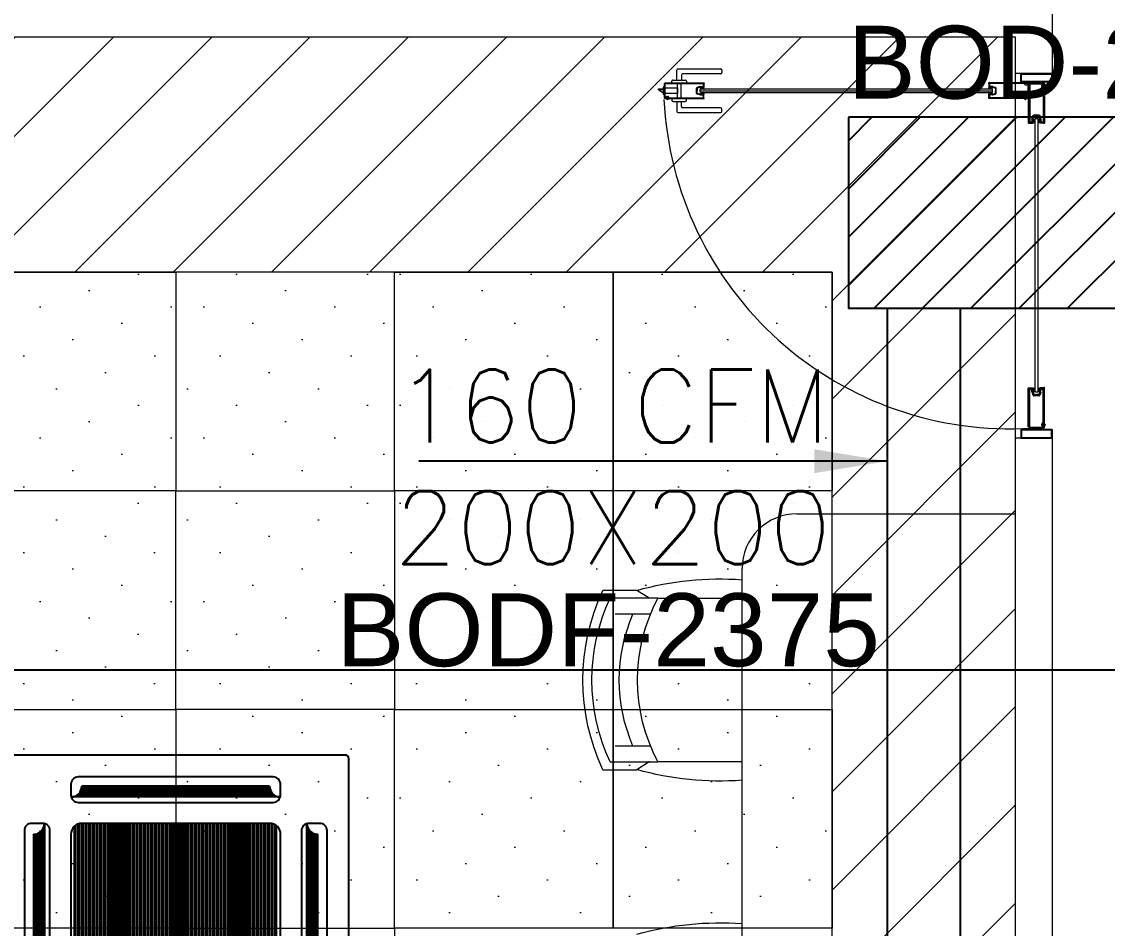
# Model space of a CAD drawing. Header units: millimetres. Extents: x -81374 to 485233, y -39075 to 157313.
# Drawn here: x 28821 to 31798, y 17379 to 19865 of the extents above; entities that cross this region are included whole.
import ezdxf
from ezdxf.enums import TextEntityAlignment as Align

# ---------------------------------------------------------------- set-up
doc = ezdxf.new("R2010")
doc.units = ezdxf.units.MM
for name, color, linetype in [('2', 7, 'Continuous'), ('AC-RA-DIFFUSER', 6, 'Continuous'), ('ceilings', 253, 'Continuous'), ('Hatch 01_UC', 7, 'Continuous'), ('M-HVAC ELLIPTICAL DUCT', 6, 'Continuous'), ('M-HVAC-ELEPTICAL DUCT', 6, 'Continuous'), ('M-HVAC-INSULATION', 8, 'Continuous'), ('M-HVAC-SUPPLY AIR DUCT', 4, 'Continuous'), ('M-HVAC-TEXT', 7, 'Continuous')]:
    doc.layers.add(name, color=color, linetype=linetype)
doc.layers.add('ceiling', color=7, linetype='Continuous', lineweight=5, true_color=0x560d91)
doc.layers.add('G-IMPT', color=8, linetype='Continuous', lineweight=5)
doc.styles.add('HVAC TEXT', font='Romans.shx', dxfattribs={"width": 0.8, "height": 100})
doc.styles.add('R', font='romans.shx')
doc.styles.get("Standard").update_dxf_attribs({"font": 'arial.ttf'})
doc.dimstyles.new('HVAC DIM', dxfattribs={"dimtxt": 100, "dimasz": 200, "dimexe": 50, "dimexo": 50, "dimgap": 50, "dimtad": 1, "dimtoh": 1, "dimdec": 0, "dimzin": 0, "dimdsep": 46, "dimtxsty": 'HVAC TEXT', "dimcen": 50, "dimclrd": 7, "dimclre": 7, "dimclrt": 7, "dimadec": 0, "dimazin": 0, "dimtfac": 1, "dimtdec": 0, "dimtofl": 0, "dimtmove": 0, "dimatfit": 3, "dimfxl": 1, "dimtolj": 1, "dimtzin": 0, "dimarcsym": 0})

# ---------------------------------------------------------------- blocks, each defined once
blk = doc.blocks.new('A$C4A242C7C')
at = {"layer": '2', "color": 6, "linetype": 'Continuous'}
for p, q in [((0, 4), (0, 115.4)), ((0.4, 115.8), (0.6, 115.8)), ((1.4, 115), (13, 115)), ((2, 113), (10.5, 113)), ((2, 4), (2, 113)), ((10.5, 103.9), (10.5, 113)), ((10.6, 103.4), (12.8, 95.2)), ((14, 111.3), (12.5, 111.3)), ((12.5, 104.8), (12.5, 111.3)), ((14, 104.8), (12.5, 104.8)), ((14.8, 103.8), (12.5, 103.8)), ((12.5, 103.8), (14.7, 95.7)), ((13, 115), (13, 112.6)), ((14.7, 112.6), (13, 112.6)), ((14, 110), (14, 111.3)), ((14, 106.1), (14, 104.8)), ((14.3, 109.8), (15, 110)), ((14.3, 106.3), (15, 106.1)), ((14.7, 112.6), (15.2, 110.4)), ((14.7, 95.7), (22.5, 95.7)), ((14.8, 103.8), (15.2, 105.6)), ((30.3, 95.7), (22.5, 95.7)), ((30.3, 112.6), (29.8, 110.4)), ((30.2, 103.8), (29.8, 105.6)), ((30.7, 109.8), (30, 110)), ((30.7, 106.3), (30, 106.1)), ((30.2, 103.8), (32.5, 103.8)), ((32, 112.6), (30.3, 112.6)), ((32.5, 103.8), (30.3, 95.7)), ((31, 111.3), (32.5, 111.3)), ((31, 110), (31, 111.3)), ((31, 106.1), (31, 104.8)), ((31, 104.8), (32.5, 104.8)), ((32, 115), (32, 112.6)), ((43.6, 115), (32, 115)), ((34.4, 103.4), (32.2, 95.2)), ((32.5, 104.8), (32.5, 111.3)), ((34.5, 113), (43, 113)), ((34.5, 103.9), (34.5, 113)), ((43, 14.2), (43, 113)), ((44.6, 115.8), (44.4, 115.8)), ((45, 11.7), (45, 115.4)), ((30.3, 93.7), (14.7, 93.7)), ((4, 2), (41, 2)), ((4, 0), (41, 0)), ((38.5, 8.4), (38.5, 11.7)), ((42.5, 13.7), (40.5, 13.7)), ((40.5, 8.8), (40.5, 11.3)), ((42.5, 6.4), (40.5, 6.4)), ((44, 11.7), (40.9, 11.7)), ((44, 8.4), (40.9, 8.4)), ((43, 4), (43, 5.9)), ((44, 11.6), (44, 11.7)), ((44, 8.4), (44, 8.5)), ((44.4, 11.2), (44.5, 11.2)), ((44.4, 8.9), (44.5, 8.9)), ((45, 4), (45, 8.4))]:
    blk.add_line(p, q, dxfattribs=at)
for centre, radius, start, end in [((0.4, 115.4), 0.4, 90, 180), ((0.6, 115.4), 0.4, 0, 90), ((1.4, 115.4), 0.4, 180, 270), ((12.5, 103.9), 2, 180, 195), ((14.7, 95.7), 2, 195, 270), ((14.2, 110), 0.2, 180, 285), ((14.2, 106.1), 0.2, 75, 180), ((14.8, 110.3), 0.4, 285, 15), ((14.8, 105.7), 0.4, 345, 75), ((30.1, 110.3), 0.4, 165, 255), ((30.1, 105.7), 0.4, 105, 195), ((30.3, 95.7), 2, 270, 345), ((30.8, 110), 0.2, 255, 0), ((30.8, 106.1), 0.2, 0, 105), ((32.5, 103.9), 2, 345, 0), ((43.6, 115.4), 0.4, 270, 0), ((44.4, 115.4), 0.4, 90, 180), ((44.6, 115.4), 0.4, 0, 90), ((4, 4), 4, 180, 270), ((4, 4), 2, 180, 270), ((40.5, 11.7), 2, 90, 180), ((40.5, 8.4), 2, 180, 270), ((40.9, 11.3), 0.4, 90, 180), ((40.9, 8.8), 0.4, 180, 270), ((41, 4), 4, 270, 0), ((41, 4), 2, 270, 0), ((42.5, 14.2), 0.5, 270, 0), ((42.5, 5.9), 0.5, 0, 90), ((44.4, 11.6), 0.4, 180, 270), ((44.4, 8.5), 0.4, 90, 180), ((44.5, 11.7), 0.5, 270, 0), ((44.5, 8.4), 0.5, 0, 90)]:
    blk.add_arc(centre, radius, start, end, dxfattribs=at)
blk = doc.blocks.new('floor plan 1')
at = {"layer": 'G-IMPT', "color": 8, "ltscale": 500}
for p, q in [((26623.8, -52479.4), (26623.8, -57824.1)), ((27373.8, -52629.4), (27373.8, -57440.7)), ((26523.8, -57822.2), (26523.8, -55980.5)), ((27628.6, -56910.2), (27662.8, -56889)), ((27755.9, -56889), (27662.8, -56889)), ((27373.8, -56910.2), (27604.9, -56910.2)), ((27735.7, -56910.2), (27604.9, -56910.2)), ((27626.9, -56910.2), (27628.6, -56910.2)), ((27604.9, -57359.8), (27373.8, -57359.8)), ((27604.9, -57359.8), (27735.7, -57359.8)), ((27626.9, -57359.8), (27628.6, -57359.8)), ((27628.6, -57359.8), (27662.8, -57381)), ((27662.8, -57381), (27755.9, -57381)), ((27223.8, -57590.7), (26623.8, -57590.7)), ((26523.8, -57798.4), (26523.8, -57822.2)), ((26609.5, -57798.4), (26523.8, -57798.4)), ((26523.8, -57798.4), (26623.8, -57798.4)), ((26525.7, -57800.3), (26525.7, -57820.3)), ((26607.6, -57800.3), (26525.7, -57800.3)), ((26607.6, -57820.3), (26607.6, -57800.3)), ((26609.5, -57822.2), (26609.5, -57798.4)), ((26523.8, -57822.2), (26609.5, -57822.2)), ((26525.7, -57820.3), (26607.6, -57820.3)), ((26544, -57834.8), (26541.6, -57834.1)), ((26544, -57835), (26541.6, -57834.6)), ((26544, -57835.2), (26541.6, -57835)), ((26544, -57835.4), (26541.6, -57835.4)), ((26544, -57835.7), (26541.6, -57835.9)), ((26544, -57835.9), (26541.6, -57836.3)), ((26544, -57836.1), (26541.6, -57836.8)), ((26544, -57836.1), (26544, -57834.8)), ((26549.3, -57834.8), (26544, -57834.8)), ((26549.3, -57836.1), (26544, -57836.1)), ((26545.8, -57836.1), (26545.8, -57834.8)), ((26547.6, -57836.1), (26547.6, -57834.8)), ((26549.3, -57836.1), (26549.3, -57834.8)), ((26561.9, -57926.2), (26563.3, -57924.8)), ((26561.9, -57926.2), (26561.9, -58672.6)), ((26563.3, -57924.8), (26570, -57924.8)), ((26570, -57924.8), (26571.4, -57926.2)), ((26571.4, -58672.6), (26571.4, -57926.2)), ((26561.9, -58672.6), (26563.3, -58674)), ((26563.3, -58674), (26570, -58674)), ((26570, -58674), (26571.4, -58672.6)), ((27429.5, -58694.8), (27429.5, -58701.5)), ((27550, -58691.5), (27432.8, -58691.5)), ((27432.8, -58704.8), (27536.6, -58704.8)), ((27540, -58708.1), (27540, -58721.9)), ((27553.3, -58721.9), (27553.3, -58694.8)), ((26588.1, -58769), (26588.1, -58733.7)), ((26590, -58769), (26590, -58733.7)), ((26591.9, -58729.9), (26596, -58729.9)), ((26591.9, -58731.8), (26593.7, -58731.8)), ((26594.1, -58732.3), (26594.1, -58734.2)), ((26596, -58730.9), (26596.1, -58730.9)), ((26596, -58730.9), (26596, -58733.8)), ((26596, -58736.1), (26599.2, -58736.1)), ((26597, -58728.7), (26596.3, -58726.3)), ((26596.4, -58734.2), (26598.8, -58734.2)), ((26596.5, -58730.5), (26596.5, -58730.4)), ((26597.2, -58728.7), (26596.7, -58726.3)), ((26598.2, -58728.7), (26597, -58728.7)), ((26597, -58734), (26597, -58728.7)), ((26598.2, -58730.5), (26597, -58730.5)), ((26598.2, -58732.3), (26597, -58732.3)), ((26598.2, -58734), (26597, -58734)), ((26597.4, -58728.7), (26597.2, -58726.3)), ((26597.6, -58728.7), (26597.6, -58726.3)), ((26597.8, -58728.7), (26598.1, -58726.3)), ((26598, -58728.7), (26598.5, -58726.3)), ((26598.2, -58728.7), (26598.9, -58726.3)), ((26598.2, -58734), (26598.2, -58728.7)), ((26598.7, -58730.5), (26598.7, -58730.4)), ((26599.1, -58730.9), (26599.2, -58730.9)), ((26599.2, -58729.9), (26698, -58729.9)), ((26599.2, -58730.9), (26599.2, -58733.8)), ((26601.1, -58732.3), (26601.1, -58734.2)), ((26601.6, -58731.8), (26695.7, -58731.8)), ((26623.8, -58729.9), (26623.8, -58898.4)), ((26686.5, -58740), (26678.7, -58742.1)), ((26687, -58739.9), (26695.7, -58739.9)), ((26695.7, -58739.9), (26695.7, -58731.8)), ((26697.6, -58731.3), (26697.6, -58742.3)), ((26698.4, -58730.3), (26698.4, -58730.5)), ((27477.8, -58730.3), (27477.8, -58730.5)), ((27577, -58729.9), (27478.2, -58729.9)), ((27478.6, -58731.3), (27478.6, -58742.3)), ((27480.5, -58739.9), (27480.5, -58731.8)), ((27574.6, -58731.8), (27480.5, -58731.8)), ((27489.1, -58739.9), (27480.5, -58739.9)), ((27489.6, -58740), (27497.4, -58742.1)), ((27526.6, -58725.3), (27526.6, -58729.9)), ((27563.3, -58721.9), (27530, -58721.9)), ((27541.9, -58772.8), (27541.9, -58729.9)), ((27541.9, -58729.9), (27551.4, -58729.9)), ((27551.4, -58729.9), (27551.4, -58772.8)), ((27566.6, -58729.9), (27566.6, -58725.3)), ((27575.1, -58732.3), (27575.1, -58734.2)), ((27577.1, -58730.9), (27577, -58730.9)), ((27577, -58730.9), (27577, -58733.8)), ((27580.1, -58736.1), (27577, -58736.1)), ((27578, -58728.7), (27577.3, -58726.3)), ((27579.8, -58734.2), (27577.4, -58734.2)), ((27577.5, -58730.5), (27577.5, -58730.4)), ((27578.2, -58728.7), (27577.8, -58726.3)), ((27578, -58728.7), (27579.3, -58728.7)), ((27578, -58734), (27578, -58728.7)), ((27578, -58730.5), (27579.3, -58730.5)), ((27578, -58732.3), (27579.3, -58732.3)), ((27578, -58734), (27579.3, -58734)), ((27578.4, -58728.7), (27578.2, -58726.3)), ((27578.6, -58728.7), (27578.6, -58726.3)), ((27578.9, -58728.7), (27579.1, -58726.3)), ((27579.1, -58728.7), (27579.5, -58726.3)), ((27579.3, -58728.7), (27580, -58726.3)), ((27579.3, -58734), (27579.3, -58728.7)), ((27579.7, -58730.5), (27579.7, -58730.4)), ((27580.1, -58730.9), (27580, -58730.9)), ((27584.3, -58729.9), (27580.1, -58729.9)), ((27580.1, -58730.9), (27580.1, -58733.8)), ((27582, -58732.3), (27582, -58734.2)), ((27584.3, -58731.8), (27582.5, -58731.8)), ((27586.2, -58769), (27586.2, -58733.7)), ((27588.1, -58769), (27588.1, -58733.7)), ((26544, -58762.7), (26541.6, -58761.9)), ((26544, -58762.8), (26541.6, -58762.4)), ((26544, -58763.1), (26541.6, -58762.8)), ((26544, -58763.3), (26541.6, -58763.3)), ((26544, -58763.5), (26541.6, -58763.7)), ((26544, -58763.7), (26541.6, -58764.2)), ((26544, -58763.9), (26541.6, -58764.6)), ((26544, -58762.7), (26544, -58763.9)), ((26549.3, -58762.7), (26544, -58762.7)), ((26549.3, -58763.9), (26544, -58763.9)), ((26545.8, -58762.7), (26545.8, -58763.9)), ((26547.6, -58762.7), (26547.6, -58763.9)), ((26549.3, -58762.7), (26549.3, -58763.9)), ((26677.3, -58743.9), (26677.3, -58758.8)), ((26686.5, -58762.7), (26678.7, -58760.6)), ((26686.9, -58741.9), (26679.2, -58743.9)), ((26679.2, -58743.9), (26679.2, -58751.4)), ((26679.2, -58758.8), (26679.2, -58751.4)), ((26686.9, -58760.9), (26679.2, -58758.8)), ((26686.9, -58744), (26686.9, -58741.9)), ((26686.9, -58744), (26688.6, -58744.5)), ((26688.3, -58746.6), (26686.9, -58748)), ((26686.9, -58748), (26686.9, -58754.7)), ((27489.3, -58751.4), (26686.9, -58751.4)), ((26686.9, -58754.7), (26688.3, -58756.1)), ((26686.9, -58758.7), (26688.6, -58758.3)), ((26686.9, -58758.7), (26686.9, -58760.9)), ((26687, -58762.8), (26695.7, -58762.8)), ((26687.9, -58743.3), (26687.9, -58741.8)), ((26687.9, -58741.8), (26694, -58741.8)), ((26689.1, -58743.3), (26687.9, -58743.3)), ((26687.9, -58759.5), (26687.9, -58760.9)), ((26689.1, -58759.5), (26687.9, -58759.5)), ((26687.9, -58760.9), (26694, -58760.9)), ((27487.9, -58746.6), (26688.3, -58746.6)), ((26688.3, -58756.1), (27487.9, -58756.1)), ((26689.3, -58743.5), (26689.1, -58744.2)), ((26689.3, -58759.2), (26689.1, -58758.6)), ((26692.6, -58743.5), (26692.8, -58744.2)), ((26692.6, -58759.2), (26692.8, -58758.6)), ((26692.8, -58743.3), (26694, -58743.3)), ((26692.8, -58759.5), (26694, -58759.5)), ((26695.3, -58743.9), (26693.3, -58744.5)), ((26695.3, -58758.8), (26693.3, -58758.3)), ((26694, -58743.3), (26694, -58741.8)), ((26694, -58759.5), (26694, -58760.9)), ((26695.3, -58742.3), (26695.3, -58743.9)), ((26697.6, -58742.3), (26695.3, -58742.3)), ((26695.3, -58758.8), (26695.3, -58760.4)), ((26697.6, -58760.4), (26695.3, -58760.4)), ((26695.7, -58770.9), (26695.7, -58762.8)), ((26697.6, -58771.5), (26697.6, -58760.4)), ((27478.6, -58742.3), (27480.8, -58742.3)), ((27478.6, -58760.4), (27480.8, -58760.4)), ((27478.6, -58771.5), (27478.6, -58760.4)), ((27480.5, -58770.9), (27480.5, -58762.8)), ((27489.1, -58762.8), (27480.5, -58762.8)), ((27480.8, -58742.3), (27480.8, -58743.9)), ((27480.8, -58743.9), (27482.9, -58744.5)), ((27480.8, -58758.8), (27482.9, -58758.3)), ((27480.8, -58758.8), (27480.8, -58760.4)), ((27482.1, -58743.3), (27482.1, -58741.8)), ((27488.3, -58741.8), (27482.1, -58741.8)), ((27483.4, -58743.3), (27482.1, -58743.3)), ((27483.4, -58759.5), (27482.1, -58759.5)), ((27482.1, -58759.5), (27482.1, -58760.9)), ((27488.3, -58760.9), (27482.1, -58760.9)), ((27483.5, -58743.5), (27483.4, -58744.2)), ((27483.5, -58759.2), (27483.4, -58758.6)), ((27486.9, -58743.5), (27487.1, -58744.2)), ((27486.9, -58759.2), (27487.1, -58758.6)), ((27487.1, -58743.3), (27488.3, -58743.3)), ((27487.1, -58759.5), (27488.3, -58759.5)), ((27489.3, -58744), (27487.5, -58744.5)), ((27489.3, -58758.7), (27487.5, -58758.3)), ((27487.9, -58746.6), (27489.3, -58748)), ((27489.3, -58754.7), (27487.9, -58756.1)), ((27488.3, -58743.3), (27488.3, -58741.8)), ((27488.3, -58759.5), (27488.3, -58760.9)), ((27489.3, -58744), (27489.3, -58741.9)), ((27489.3, -58741.9), (27496.9, -58743.9)), ((27489.3, -58748), (27489.3, -58754.7)), ((27489.3, -58758.7), (27489.3, -58760.9)), ((27489.3, -58760.9), (27496.9, -58758.8)), ((27489.6, -58762.7), (27497.4, -58760.6)), ((27496.9, -58743.9), (27496.9, -58751.4)), ((27496.9, -58758.8), (27496.9, -58751.4)), ((27498.8, -58743.9), (27498.8, -58758.8)), ((27551.4, -58759), (27551.4, -58743.8)), ((27551.4, -58743.8), (27586.6, -58743.8)), ((27586.6, -58759), (27551.4, -58759)), ((27588.1, -58742.8), (27586.6, -58742.8)), ((27586.6, -58742.8), (27586.6, -58759.9)), ((27586.6, -58743.8), (27586.6, -58759)), ((27586.6, -58759.9), (27588.1, -58759.9)), ((27590.3, -58741.8), (27588.1, -58741.8)), ((27588.1, -58741.8), (27588.1, -58760.9)), ((27588.1, -58759.9), (27588.1, -58742.8)), ((27588.1, -58760.9), (27590.3, -58760.9)), ((27590.3, -58760.9), (27590.3, -58741.8)), ((27590.3, -58745.7), (27591.7, -58745.7)), ((27590.3, -58754.2), (27603, -58754.2)), ((27603, -58757.1), (27590.3, -58757.1)), ((27591.7, -58745.7), (27603, -58754.2)), ((27603, -58754.2), (27603, -58757.1)), ((26523.8, -58998.4), (26523.8, -58774.6)), ((26523.8, -58798.4), (26523.8, -58774.6)), ((26523.8, -58774.6), (26609.5, -58774.6)), ((26609.5, -58798.4), (26523.8, -58798.4)), ((26523.8, -58798.4), (26623.8, -58798.4)), ((26525.7, -58796.5), (26525.7, -58776.5)), ((26525.7, -58776.5), (26607.6, -58776.5)), ((26607.6, -58796.5), (26525.7, -58796.5)), ((26591.6, -58772.8), (26546.1, -58772.8)), ((26546.1, -58772.8), (26546.1, -58774.6)), ((26546.1, -58774.6), (26592.9, -58774.6)), ((26591.9, -58770.9), (26695.7, -58770.9)), ((26591.9, -58772.8), (26698, -58772.8)), ((26607.6, -58776.5), (26607.6, -58796.5)), ((26609.5, -58774.6), (26609.5, -58798.4)), ((26698.4, -58772.4), (26698.4, -58772.2)), ((27432.8, -58797.9), (27536.6, -58797.9)), ((27477.8, -58772.4), (27477.8, -58772.2)), ((27584.3, -58772.8), (27478.2, -58772.8)), ((27584.3, -58770.9), (27480.5, -58770.9)), ((27526.6, -58777.5), (27526.6, -58772.8)), ((27563.3, -58780.8), (27530, -58780.8)), ((27540, -58794.6), (27540, -58780.8)), ((27551.4, -58772.8), (27541.9, -58772.8)), ((27553.3, -58780.8), (27553.3, -58807.9)), ((27566.6, -58772.8), (27566.6, -58777.5)), ((27429.5, -58807.9), (27429.5, -58801.3)), ((27550, -58811.3), (27432.8, -58811.3)), ((26623.8, -58898.4), (31429.2, -58898.4))]:
    blk.add_line(p, q, dxfattribs=at)
at = {"layer": 'G-IMPT', "color": 8, "ltscale": 500, "extrusion": (0, 0, -1)}
for p, q in [((27721.8, -56954), (27625.3, -56954)), ((27721.8, -57316.1), (27625.3, -57316.1))]:
    blk.add_line(p, q, dxfattribs=at)
at = {"layer": 'G-IMPT', "color": 8, "ltscale": 500}
for centre, radius, start, end in [((27223.8, -57440.7), 150, 270, 0), ((26638.9, -58774.6), 950.6, 2.8185, 93.4941), ((27432.8, -58694.8), 3.33, 90, 180), ((27432.8, -58701.5), 3.33, 180, 270), ((27536.6, -58708.1), 3.33, 0, 90), ((27550, -58694.8), 3.33, 0, 90), ((26591.9, -58733.7), 3.81, 90, 180), ((26591.9, -58733.7), 1.9, 90, 180), ((26593.7, -58732.3), 0.476, 0, 90), ((26596, -58734.2), 1.9, 180, 270), ((26596, -58730.4), 0.476, 0, 90), ((26596.4, -58733.8), 0.381, 180, 270), ((26596.1, -58730.5), 0.381, 270, 0), ((26599.2, -58730.4), 0.476, 90, 180), ((26599.1, -58730.5), 0.381, 180, 270), ((26598.8, -58733.8), 0.381, 270, 0), ((26599.2, -58734.2), 1.9, 270, 0), ((26601.6, -58732.3), 0.476, 90, 180), ((26687, -58741.8), 1.9, 90, 105), ((26698, -58731.3), 0.381, 90, 180), ((26698, -58730.3), 0.381, 0, 90), ((26698, -58730.5), 0.381, 270, 0), ((27478.2, -58730.3), 0.381, 90, 180), ((27478.2, -58730.5), 0.381, 180, 270), ((27478.2, -58731.3), 0.381, 0, 90), ((27489.1, -58741.8), 1.9, 75, 90), ((27530, -58725.3), 3.33, 90, 180), ((27563.3, -58725.3), 3.33, 0, 90), ((27574.6, -58732.3), 0.476, 0, 90), ((27577, -58734.2), 1.9, 180, 270), ((27577, -58730.4), 0.476, 0, 90), ((27577.4, -58733.8), 0.381, 180, 270), ((27577.1, -58730.5), 0.381, 270, 0), ((27580.1, -58730.4), 0.476, 90, 180), ((27580, -58730.5), 0.381, 180, 270), ((27579.8, -58733.8), 0.381, 270, 0), ((27580.1, -58734.2), 1.9, 270, 0), ((27582.5, -58732.3), 0.476, 90, 180), ((27584.3, -58733.7), 3.81, 0, 90), ((27584.3, -58733.7), 1.9, 0, 90), ((26591.9, -58769), 3.81, 180, 270), ((26591.9, -58769), 1.9, 180, 270), ((26679.2, -58743.9), 1.9, 105, 180), ((26679.2, -58758.8), 1.9, 180, 255), ((26687, -58760.9), 1.9, 255, 270), ((26688.7, -58744.1), 0.381, 255, 345), ((26688.7, -58758.7), 0.381, 15, 105), ((26689.1, -58743.5), 0.19, 345, 90), ((26689.1, -58759.3), 0.19, 270, 15), ((26692.8, -58743.5), 0.19, 90, 195), ((26692.8, -58759.3), 0.19, 165, 270), ((26693.2, -58744.1), 0.381, 195, 285), ((26693.2, -58758.7), 0.381, 75, 165), ((27483, -58744.1), 0.381, 255, 345), ((27483, -58758.7), 0.381, 15, 105), ((27483.4, -58743.5), 0.19, 345, 90), ((27483.4, -58759.3), 0.19, 270, 15), ((27487.1, -58743.5), 0.19, 90, 195), ((27487.1, -58759.3), 0.19, 165, 270), ((27487.4, -58744.1), 0.381, 195, 285), ((27487.4, -58758.7), 0.381, 75, 165), ((27489.1, -58760.9), 1.9, 270, 285), ((27496.9, -58743.9), 1.9, 0, 75), ((27496.9, -58758.8), 1.9, 285, 0), ((27584.3, -58769), 3.81, 270, 0), ((27584.3, -58769), 1.9, 270, 0), ((26698, -58771.5), 0.381, 180, 270), ((26698, -58772.2), 0.381, 0, 90), ((26698, -58772.4), 0.381, 270, 0), ((27432.8, -58801.3), 3.33, 90, 180), ((27478.2, -58772.2), 0.381, 90, 180), ((27478.2, -58772.4), 0.381, 180, 270), ((27478.2, -58771.5), 0.381, 270, 0), ((27530, -58777.5), 3.33, 180, 270), ((27536.6, -58794.6), 3.33, 270, 0), ((27563.3, -58777.5), 3.33, 270, 0), ((27432.8, -58807.9), 3.33, 180, 270), ((27550, -58807.9), 3.33, 270, 0)]:
    blk.add_arc(centre, radius, start, end, dxfattribs=at)
at = {"layer": 'G-IMPT', "color": 8, "ltscale": 500, "extrusion": (0, 0, -1)}
blk.add_arc((-26595.8, -58771), 4.58, 336.5437, 308.2063, dxfattribs=at)
for centre, major_axis, start_param, end_param in [((27435.4, -55630.4), (-838.5, 0), 4.437818, 4.785935), ((27435.4, -57696.2), (-838.5, 0), 1.49727, 1.845387), ((27229.8, -57135), (-580.8, 0), 2.704257, 3.578932), ((27179.8, -57135), (-480.9, 0), 2.65511, 3.628104), ((27254.8, -57135), (530.9, 0), -0.437348, 0.437328), ((27254.8, -57135), (455.9, 0), -0.408385, 0.408365), ((27435.4, -56573.9), (-838.5, 0), 4.437818, 4.785935)]:
    blk.add_ellipse(centre, major_axis=major_axis, ratio=1, start_param=start_param, end_param=end_param, dxfattribs=at)
at = {"layer": 'G-IMPT', "color": 8, "ltscale": 500}
for points in [[(26691.4, -58745.5), (26691.2, -58744.8), (26690.5, -58744.9), (26691.2, -58746.2)], [(26691.4, -58757.2), (26691.2, -58757.9), (26690.5, -58757.8), (26691.2, -58756.5)], [(26692.3, -58745.6), (26692.3, -58744.8), (26691.2, -58744.8), (26691.4, -58745.5)], [(26692.3, -58757.2), (26692.3, -58758), (26691.2, -58757.9), (26691.4, -58757.2)], [(26692.6, -58746.2), (26692.6, -58744), (26692.3, -58744.8), (26692.3, -58745.6)], [(26692.6, -58756.5), (26692.6, -58758.8), (26692.3, -58758), (26692.3, -58757.2)], [(26693, -58745.6), (26692.9, -58744.7), (26692.6, -58744), (26692.6, -58746.2)], [(26693, -58757.2), (26692.9, -58758), (26692.6, -58758.8), (26692.6, -58756.5)], [(26693.7, -58745.6), (26693.6, -58744.7), (26692.9, -58744.7), (26693, -58745.6)], [(26693.7, -58757.1), (26693.6, -58758.1), (26692.9, -58758), (26693, -58757.2)], [(26693.9, -58746.3), (26693.8, -58744.7), (26693.6, -58744.7), (26693.7, -58745.6)], [(26693.9, -58756.4), (26693.8, -58758.1), (26693.6, -58758.1), (26693.7, -58757.1)], [(26694.4, -58745.6), (26694.1, -58744.6), (26693.8, -58744.7), (26693.9, -58746.3)], [(26694.4, -58757.1), (26694.1, -58758.1), (26693.8, -58758.1), (26693.9, -58756.4)], [(26696.7, -58745.7), (26696, -58744.5), (26694.1, -58744.6), (26694.4, -58745.6)], [(26696.7, -58757), (26696, -58758.2), (26694.1, -58758.1), (26694.4, -58757.1)], [(26697, -58746.7), (26696.4, -58742.3), (26696, -58744.5), (26696.7, -58745.7)], [(26697, -58756), (26696.4, -58760.4), (26696, -58758.2), (26696.7, -58757)], [(26698, -58746.7), (26697.6, -58742.3), (26696.4, -58742.3), (26697, -58746.7)], [(26698, -58756), (26697.6, -58760.4), (26696.4, -58760.4), (26697, -58756)], [(27478.2, -58746.7), (27478.6, -58742.3), (27479.8, -58742.3), (27479.2, -58746.7)], [(27478.2, -58756), (27478.6, -58760.4), (27479.8, -58760.4), (27479.2, -58756)], [(27479.2, -58746.7), (27479.8, -58742.3), (27480.2, -58744.5), (27479.5, -58745.7)], [(27479.2, -58756), (27479.8, -58760.4), (27480.2, -58758.2), (27479.5, -58757)], [(27479.5, -58745.7), (27480.2, -58744.5), (27482, -58744.6), (27481.8, -58745.6)], [(27479.5, -58757), (27480.2, -58758.2), (27482, -58758.1), (27481.8, -58757.1)], [(27481.8, -58745.6), (27482, -58744.6), (27482.4, -58744.7), (27482.2, -58746.3)], [(27481.8, -58757.1), (27482, -58758.1), (27482.4, -58758.1), (27482.2, -58756.4)], [(27482.2, -58746.3), (27482.4, -58744.7), (27482.6, -58744.7), (27482.5, -58745.6)], [(27482.2, -58756.4), (27482.4, -58758.1), (27482.6, -58758.1), (27482.5, -58757.1)], [(27482.5, -58745.6), (27482.6, -58744.7), (27483.3, -58744.7), (27483.2, -58745.6)], [(27482.5, -58757.1), (27482.6, -58758.1), (27483.3, -58758), (27483.2, -58757.2)], [(27483.2, -58745.6), (27483.3, -58744.7), (27483.6, -58744), (27483.6, -58746.2)], [(27483.2, -58757.2), (27483.3, -58758), (27483.6, -58758.8), (27483.6, -58756.5)], [(27483.6, -58746.2), (27483.6, -58744), (27483.8, -58744.8), (27483.8, -58745.6)], [(27483.6, -58756.5), (27483.6, -58758.8), (27483.8, -58758), (27483.8, -58757.2)], [(27483.8, -58745.6), (27483.8, -58744.8), (27485, -58744.8), (27484.8, -58745.5)], [(27483.8, -58757.2), (27483.8, -58758), (27485, -58757.9), (27484.8, -58757.2)], [(27484.8, -58745.5), (27485, -58744.8), (27485.7, -58744.9), (27485, -58746.2)], [(27484.8, -58757.2), (27485, -58757.9), (27485.7, -58757.8), (27485, -58756.5)]]:
    blk.add_3dface(points, dxfattribs=at)
at = {"layer": 'G-IMPT', "color": 8, "ltscale": 500, "xscale": 0.9523809523809528, "yscale": 0.9523809523809528, "zscale": 0.9523809523809528, "rotation": 180}
blk.add_blockref('A$C4A242C7C', (26588.1, -57826), dxfattribs=at)
at = {"layer": 'G-IMPT', "color": 8, "ltscale": 500, "xscale": -0.9523809523809528, "yscale": 0.9523809523809528, "zscale": 0.9523809523809526}
blk.add_blockref('A$C4A242C7C', (26588.1, -58772.8), dxfattribs=at)
at = {"layer": 'G-IMPT', "color": 8, "ltscale": 500}
for rotation, p in [(359.9992, (39680.6, -4989.6, 0)), (359.9992, (35886.7, -10139.3, 0)), (270.0008, (28873.3, -20643.5, 0)), (359.9992, (11975.3, -26935.4, 0)), (359.9992, (15267.6, -26935.4, 0)), (359.9992, (26686.3, -26987.7, 0)), (270.0008, (15861.1, -28615, 0)), (89.9992, (23697.8, -33300.6, 0)), (89.9992, (23597.9, -35337.7, 0)), (89.9992, (23597.9, -37388.3, 0)), (359.9992, (13750.4, -37781.5, 0)), (89.9992, (23697.8, -40746.8, 0)), (89.9992, (23597.8, -44302.5, 0)), (89.9992, (23597.8, -46399.1, 0)), (89.9992, (23697.8, -48339.8, 0)), (89.9992, (23697.8, -54280, 0)), (359.9992, (27418.1, -55702.4, 0)), (89.9992, (9671.9, -65856.5, 0)), (359.9992, (4684.1, -67403.4, 0)), (359.9992, (8737.2, -67403.4, 0))]:
    blk.add_attdef('PARTITIONTYPE', text='', height=200, rotation=rotation, dxfattribs=at).set_placement(p, align=Align.MIDDLE_CENTER)
mesh = blk.add_polyface(dxfattribs=at)
corners = [(26562, -57934.9), (26557.6, -57934.3), (26559.8, -57933.9), (26561, -57934.6)]
mesh.append_faces([[corners[k] for k in face] for face in [(0, 1, 2, 3)]], dxfattribs={"color": 8})
mesh = blk.add_polyface(dxfattribs=at)
corners = [(26562, -57935.9), (26557.6, -57935.5), (26557.6, -57934.3), (26562, -57934.9)]
mesh.append_faces([[corners[k] for k in face] for face in [(0, 1, 2, 3)]], dxfattribs={"color": 8})
mesh = blk.add_polyface(dxfattribs=at)
corners = [(26561.5, -57930.5), (26559.3, -57930.5), (26560.1, -57930.2), (26560.8, -57930.3)]
mesh.append_faces([[corners[k] for k in face] for face in [(0, 1, 2, 3)]], dxfattribs={"color": 8})
mesh = blk.add_polyface(dxfattribs=at)
corners = [(26560.9, -57930.9), (26560, -57930.8), (26559.3, -57930.5), (26561.5, -57930.5)]
mesh.append_faces([[corners[k] for k in face] for face in [(0, 1, 2, 3)]], dxfattribs={"color": 8})
mesh = blk.add_polyface(dxfattribs=at)
corners = [(26561, -57934.6), (26559.8, -57933.9), (26559.9, -57932.1), (26560.9, -57932.3)]
mesh.append_faces([[corners[k] for k in face] for face in [(0, 1, 2, 3)]], dxfattribs={"color": 8})
mesh = blk.add_polyface(dxfattribs=at)
corners = [(26561.6, -57931.9), (26559.9, -57931.7), (26560, -57931.5), (26560.9, -57931.6)]
mesh.append_faces([[corners[k] for k in face] for face in [(0, 1, 2, 3)]], dxfattribs={"color": 8})
mesh = blk.add_polyface(dxfattribs=at)
corners = [(26560.9, -57932.3), (26559.9, -57932.1), (26559.9, -57931.7), (26561.6, -57931.9)]
mesh.append_faces([[corners[k] for k in face] for face in [(0, 1, 2, 3)]], dxfattribs={"color": 8})
mesh = blk.add_polyface(dxfattribs=at)
corners = [(26560.9, -57931.6), (26560, -57931.5), (26560, -57930.8), (26560.9, -57930.9)]
mesh.append_faces([[corners[k] for k in face] for face in [(0, 1, 2, 3)]], dxfattribs={"color": 8})
mesh = blk.add_polyface(dxfattribs=at)
corners = [(26560.8, -57929.3), (26560.1, -57929.1), (26560.2, -57928.4), (26561.5, -57929.1)]
mesh.append_faces([[corners[k] for k in face] for face in [(0, 1, 2, 3)]], dxfattribs={"color": 8})
mesh = blk.add_polyface(dxfattribs=at)
corners = [(26560.8, -57930.3), (26560.1, -57930.2), (26560.1, -57929.1), (26560.8, -57929.3)]
mesh.append_faces([[corners[k] for k in face] for face in [(0, 1, 2, 3)]], dxfattribs={"color": 8})
mesh = blk.add_polyface(dxfattribs=at)
corners = [(26571.3, -57934.9), (26575.7, -57934.3), (26573.5, -57933.9), (26572.3, -57934.6)]
mesh.append_faces([[corners[k] for k in face] for face in [(3, 2, 1, 0)]], dxfattribs={"color": 8})
mesh = blk.add_polyface(dxfattribs=at)
corners = [(26571.3, -57935.9), (26575.7, -57935.5), (26575.7, -57934.3), (26571.3, -57934.9)]
mesh.append_faces([[corners[k] for k in face] for face in [(3, 2, 1, 0)]], dxfattribs={"color": 8})
mesh = blk.add_polyface(dxfattribs=at)
corners = [(26571.7, -57931.9), (26573.4, -57931.7), (26573.4, -57931.5), (26572.4, -57931.6)]
mesh.append_faces([[corners[k] for k in face] for face in [(3, 2, 1, 0)]], dxfattribs={"color": 8})
mesh = blk.add_polyface(dxfattribs=at)
corners = [(26572.4, -57932.3), (26573.4, -57932.1), (26573.4, -57931.7), (26571.7, -57931.9)]
mesh.append_faces([[corners[k] for k in face] for face in [(3, 2, 1, 0)]], dxfattribs={"color": 8})
mesh = blk.add_polyface(dxfattribs=at)
corners = [(26572.5, -57929.3), (26573.2, -57929.1), (26573.1, -57928.4), (26571.8, -57929.1)]
mesh.append_faces([[corners[k] for k in face] for face in [(3, 2, 1, 0)]], dxfattribs={"color": 8})
mesh = blk.add_polyface(dxfattribs=at)
corners = [(26571.8, -57930.5), (26574.1, -57930.5), (26573.3, -57930.2), (26572.5, -57930.3)]
mesh.append_faces([[corners[k] for k in face] for face in [(3, 2, 1, 0)]], dxfattribs={"color": 8})
mesh = blk.add_polyface(dxfattribs=at)
corners = [(26572.5, -57930.9), (26573.3, -57930.8), (26574.1, -57930.5), (26571.8, -57930.5)]
mesh.append_faces([[corners[k] for k in face] for face in [(3, 2, 1, 0)]], dxfattribs={"color": 8})
mesh = blk.add_polyface(dxfattribs=at)
corners = [(26572.3, -57934.6), (26573.5, -57933.9), (26573.4, -57932.1), (26572.4, -57932.3)]
mesh.append_faces([[corners[k] for k in face] for face in [(3, 2, 1, 0)]], dxfattribs={"color": 8})
mesh = blk.add_polyface(dxfattribs=at)
corners = [(26572.4, -57931.6), (26573.4, -57931.5), (26573.3, -57930.8), (26572.5, -57930.9)]
mesh.append_faces([[corners[k] for k in face] for face in [(3, 2, 1, 0)]], dxfattribs={"color": 8})
mesh = blk.add_polyface(dxfattribs=at)
corners = [(26572.5, -57930.3), (26573.3, -57930.2), (26573.2, -57929.1), (26572.5, -57929.3)]
mesh.append_faces([[corners[k] for k in face] for face in [(3, 2, 1, 0)]], dxfattribs={"color": 8})
mesh = blk.add_polyface(dxfattribs=at)
corners = [(26562, -58662.9), (26557.6, -58663.3), (26557.6, -58664.5), (26562, -58663.9)]
mesh.append_faces([[corners[k] for k in face] for face in [(3, 2, 1, 0)]], dxfattribs={"color": 8})
mesh = blk.add_polyface(dxfattribs=at)
corners = [(26562, -58663.9), (26557.6, -58664.5), (26559.8, -58664.9), (26561, -58664.2)]
mesh.append_faces([[corners[k] for k in face] for face in [(3, 2, 1, 0)]], dxfattribs={"color": 8})
mesh = blk.add_polyface(dxfattribs=at)
corners = [(26560.9, -58667.9), (26560, -58668), (26559.3, -58668.3), (26561.5, -58668.3)]
mesh.append_faces([[corners[k] for k in face] for face in [(3, 2, 1, 0)]], dxfattribs={"color": 8})
mesh = blk.add_polyface(dxfattribs=at)
corners = [(26561.5, -58668.3), (26559.3, -58668.3), (26560, -58668.6), (26560.8, -58668.5)]
mesh.append_faces([[corners[k] for k in face] for face in [(3, 2, 1, 0)]], dxfattribs={"color": 8})
mesh = blk.add_polyface(dxfattribs=at)
corners = [(26561, -58664.2), (26559.8, -58664.9), (26559.9, -58666.7), (26560.9, -58666.5)]
mesh.append_faces([[corners[k] for k in face] for face in [(3, 2, 1, 0)]], dxfattribs={"color": 8})
mesh = blk.add_polyface(dxfattribs=at)
corners = [(26560.9, -58666.5), (26559.9, -58666.7), (26559.9, -58667.1), (26561.6, -58666.9)]
mesh.append_faces([[corners[k] for k in face] for face in [(3, 2, 1, 0)]], dxfattribs={"color": 8})
mesh = blk.add_polyface(dxfattribs=at)
corners = [(26561.6, -58666.9), (26559.9, -58667.1), (26560, -58667.3), (26560.9, -58667.2)]
mesh.append_faces([[corners[k] for k in face] for face in [(3, 2, 1, 0)]], dxfattribs={"color": 8})
mesh = blk.add_polyface(dxfattribs=at)
corners = [(26560.9, -58667.2), (26560, -58667.3), (26560, -58668), (26560.9, -58667.9)]
mesh.append_faces([[corners[k] for k in face] for face in [(3, 2, 1, 0)]], dxfattribs={"color": 8})
mesh = blk.add_polyface(dxfattribs=at)
corners = [(26560.8, -58668.5), (26560, -58668.6), (26560.1, -58669.7), (26560.8, -58669.5)]
mesh.append_faces([[corners[k] for k in face] for face in [(3, 2, 1, 0)]], dxfattribs={"color": 8})
mesh = blk.add_polyface(dxfattribs=at)
corners = [(26560.8, -58669.5), (26560.1, -58669.7), (26560.2, -58670.4), (26561.5, -58669.7)]
mesh.append_faces([[corners[k] for k in face] for face in [(3, 2, 1, 0)]], dxfattribs={"color": 8})
mesh = blk.add_polyface(dxfattribs=at)
corners = [(26571.3, -58662.9), (26575.7, -58663.3), (26575.7, -58664.5), (26571.3, -58663.9)]
mesh.append_faces([[corners[k] for k in face] for face in [(0, 1, 2, 3)]], dxfattribs={"color": 8})
mesh = blk.add_polyface(dxfattribs=at)
corners = [(26571.3, -58663.9), (26575.7, -58664.5), (26573.5, -58664.9), (26572.3, -58664.2)]
mesh.append_faces([[corners[k] for k in face] for face in [(0, 1, 2, 3)]], dxfattribs={"color": 8})
mesh = blk.add_polyface(dxfattribs=at)
corners = [(26572.4, -58666.5), (26573.4, -58666.7), (26573.4, -58667.1), (26571.7, -58666.9)]
mesh.append_faces([[corners[k] for k in face] for face in [(0, 1, 2, 3)]], dxfattribs={"color": 8})
mesh = blk.add_polyface(dxfattribs=at)
corners = [(26571.7, -58666.9), (26573.4, -58667.1), (26573.4, -58667.3), (26572.4, -58667.2)]
mesh.append_faces([[corners[k] for k in face] for face in [(0, 1, 2, 3)]], dxfattribs={"color": 8})
mesh = blk.add_polyface(dxfattribs=at)
corners = [(26572.4, -58667.9), (26573.3, -58668), (26574.1, -58668.3), (26571.8, -58668.3)]
mesh.append_faces([[corners[k] for k in face] for face in [(0, 1, 2, 3)]], dxfattribs={"color": 8})
mesh = blk.add_polyface(dxfattribs=at)
corners = [(26571.8, -58668.3), (26574.1, -58668.3), (26573.3, -58668.6), (26572.5, -58668.5)]
mesh.append_faces([[corners[k] for k in face] for face in [(0, 1, 2, 3)]], dxfattribs={"color": 8})
mesh = blk.add_polyface(dxfattribs=at)
corners = [(26572.5, -58669.5), (26573.2, -58669.7), (26573.1, -58670.4), (26571.8, -58669.7)]
mesh.append_faces([[corners[k] for k in face] for face in [(0, 1, 2, 3)]], dxfattribs={"color": 8})
mesh = blk.add_polyface(dxfattribs=at)
corners = [(26572.3, -58664.2), (26573.5, -58664.9), (26573.4, -58666.7), (26572.4, -58666.5)]
mesh.append_faces([[corners[k] for k in face] for face in [(0, 1, 2, 3)]], dxfattribs={"color": 8})
mesh = blk.add_polyface(dxfattribs=at)
corners = [(26572.4, -58667.2), (26573.4, -58667.3), (26573.3, -58668), (26572.4, -58667.9)]
mesh.append_faces([[corners[k] for k in face] for face in [(0, 1, 2, 3)]], dxfattribs={"color": 8})
mesh = blk.add_polyface(dxfattribs=at)
corners = [(26572.5, -58668.5), (26573.3, -58668.6), (26573.2, -58669.7), (26572.5, -58669.5)]
mesh.append_faces([[corners[k] for k in face] for face in [(0, 1, 2, 3)]], dxfattribs={"color": 8})
blk = doc.blocks.new('GRID')
at = {"layer": 'ceilings', "lineweight": 5, "transparency": 33554597}
h = blk.add_hatch(dxfattribs=at)
h.set_pattern_fill('DOTS', color=8, scale=80, angle=45)
h.paths.add_polyline_path([(56229.9, 61282.6), (56229.9, 61882.6), (56829.9, 61882.6), (56829.9, 61282.6)])
at = {"layer": 'ceilings', "color": 8, "lineweight": 5}
blk.add_lwpolyline([(56229.9, 61282.6), (56229.9, 61882.6), (56829.9, 61882.6), (56829.9, 61282.6)], close=True, dxfattribs=at)
blk = doc.blocks.new('DLC - All Capacities')
at = {"color": 62}
for p, q in [((257.5, 390), (-257.5, 390)), ((286.9, 360), (-286.9, 360)), ((270.9, 365), (-270.9, 365)), ((265.1, 370), (-265.1, 370)), ((261.5, 375), (-261.5, 375)), ((259.2, 380), (-259.2, 380)), ((257.5, 385), (-257.9, 385)), ((-365, 270.9), (-365, -270.9)), ((-360, 286.9), (-360, -286.9)), ((360, -286.9), (360, 286.9)), ((365, -270.9), (365, 270.9)), ((-390, 257.5), (-390, -257.5)), ((-385, 257.5), (-385, -257.9)), ((-380, 259.2), (-380, -259.2)), ((-375, 261.5), (-375, -261.5)), ((-370, 265.1), (-370, -265.1)), ((370, -265.1), (370, 265.1)), ((375, -261.5), (375, 261.5)), ((380, -259.2), (380, 259.2)), ((385, -257.5), (385, 257.9)), ((390, -257.5), (390, 257.5)), ((-286.9, -360), (286.9, -360)), ((-270.9, -365), (270.9, -365)), ((-265.1, -370), (265.1, -370)), ((-261.5, -375), (261.5, -375)), ((-259.2, -380), (259.2, -380)), ((-257.5, -385), (257.9, -385)), ((-257.5, -390), (257.5, -390))]:
    blk.add_line(p, q, dxfattribs=at)
at = {"color": 4}
for p, q in [((-277.5, -279.9), (-277.5, 279.9)), ((-274.5, -282.2), (-274.5, 282.2))]:
    blk.add_line(p, q, dxfattribs=at)
for points in [[(-465, -475), (465, -475, 0.414214), (475, -465), (475, 465, 0.414214), (465, 475), (-465, 475, 0.414214), (-475, 465), (-475, -465, 0.414214)], [(-287.5, 395), (-287.5, 365, 0.414214), (-267.5, 345), (267.5, 345, 0.414214), (287.5, 365), (287.5, 395, 0.414214), (267.5, 415), (-267.5, 415, 0.414214)], [(-395, -287.5), (-365, -287.5, 0.414214), (-345, -267.5), (-345, 267.5, 0.414214), (-365, 287.5), (-395, 287.5, 0.414214), (-415, 267.5), (-415, -267.5, 0.414214)], [(-257.5, -287.5), (257.5, -287.5, 0.414214), (287.5, -257.5), (287.5, 257.5, 0.414214), (257.5, 287.5), (-257.5, 287.5, 0.414214), (-287.5, 257.5), (-287.5, -257.5, 0.414214)], [(395, 287.5), (365, 287.5, 0.414214), (345, 267.5), (345, -267.5, 0.414214), (365, -287.5), (395, -287.5, 0.414214), (415, -267.5), (415, 267.5, 0.414214)], [(287.5, -395), (287.5, -365, 0.414214), (267.5, -345), (-267.5, -345, 0.414214), (-287.5, -365), (-287.5, -395, 0.414214), (-267.5, -415), (267.5, -415, 0.414214)]]:
    blk.add_lwpolyline(points, format="xyb", close=True, dxfattribs=at)
for points in [[(-277.5, -279.9), (-277.5, 279.9)], [(-274.5, 282.2), (-274.5, -282.2)], [(-267.5, -285.8), (-267.5, 285.8)], [(-264.5, 286.7), (-264.5, -286.7)], [(262.5, -287.1), (262.5, 287.1)], [(265.5, 286.4), (265.5, -286.4)], [(272.5, -283.5), (272.5, 283.5)], [(275.5, 281.5), (275.5, -281.5)]]:
    blk.add_lwpolyline(points, dxfattribs=at)
for points in [[(-257.5, 287.5), (-254.5, 287.5), (-254.5, -287.5), (-257.5, -287.5)], [(-247.5, 287.5), (-244.5, 287.5), (-244.5, -287.5), (-247.5, -287.5)], [(-237.5, 287.5), (-234.5, 287.5), (-234.5, -287.5), (-237.5, -287.5)], [(-227.5, 287.5), (-224.5, 287.5), (-224.5, -287.5), (-227.5, -287.5)], [(-217.5, 287.5), (-214.5, 287.5), (-214.5, -287.5), (-217.5, -287.5)], [(-207.5, 287.5), (-204.5, 287.5), (-204.5, -287.5), (-207.5, -287.5)], [(-197.5, 287.5), (-194.5, 287.5), (-194.5, -287.5), (-197.5, -287.5)], [(-187.5, 287.5), (-184.5, 287.5), (-184.5, -287.5), (-187.5, -287.5)], [(-177.5, 287.5), (-174.5, 287.5), (-174.5, -287.5), (-177.5, -287.5)], [(-167.5, 287.5), (-164.5, 287.5), (-164.5, -287.5), (-167.5, -287.5)], [(-157.5, 287.5), (-154.5, 287.5), (-154.5, -287.5), (-157.5, -287.5)], [(-147.5, 287.5), (-144.5, 287.5), (-144.5, -287.5), (-147.5, -287.5)], [(-137.5, 287.5), (-134.5, 287.5), (-134.5, -287.5), (-137.5, -287.5)], [(-127.5, 287.5), (-124.5, 287.5), (-124.5, -287.5), (-127.5, -287.5)], [(-117.5, 287.5), (-114.5, 287.5), (-114.5, -287.5), (-117.5, -287.5)], [(-107.5, 287.5), (-104.5, 287.5), (-104.5, -287.5), (-107.5, -287.5)], [(-97.5, 287.5), (-94.5, 287.5), (-94.5, -287.5), (-97.5, -287.5)], [(-87.5, 287.5), (-84.5, 287.5), (-84.5, -287.5), (-87.5, -287.5)], [(-77.5, 287.5), (-74.5, 287.5), (-74.5, -287.5), (-77.5, -287.5)], [(-67.5, 287.5), (-64.5, 287.5), (-64.5, -287.5), (-67.5, -287.5)], [(-57.5, 287.5), (-54.5, 287.5), (-54.5, -287.5), (-57.5, -287.5)], [(-47.5, 287.5), (-44.5, 287.5), (-44.5, -287.5), (-47.5, -287.5)], [(-37.5, 287.5), (-34.5, 287.5), (-34.5, -287.5), (-37.5, -287.5)], [(-27.5, 287.5), (-24.5, 287.5), (-24.5, -287.5), (-27.5, -287.5)], [(-17.5, 287.5), (-14.5, 287.5), (-14.5, -287.5), (-17.5, -287.5)], [(-7.5, 287.5), (-4.5, 287.5), (-4.5, -287.5), (-7.5, -287.5)], [(2.5, 287.5), (5.5, 287.5), (5.5, -287.5), (2.5, -287.5)], [(12.5, 287.5), (15.5, 287.5), (15.5, -287.5), (12.5, -287.5)], [(22.5, 287.5), (25.5, 287.5), (25.5, -287.5), (22.5, -287.5)], [(32.5, 287.5), (35.5, 287.5), (35.5, -287.5), (32.5, -287.5)], [(42.5, 287.5), (45.5, 287.5), (45.5, -287.5), (42.5, -287.5)], [(52.5, 287.5), (55.5, 287.5), (55.5, -287.5), (52.5, -287.5)], [(62.5, 287.5), (65.5, 287.5), (65.5, -287.5), (62.5, -287.5)], [(72.5, 287.5), (75.5, 287.5), (75.5, -287.5), (72.5, -287.5)], [(82.5, 287.5), (85.5, 287.5), (85.5, -287.5), (82.5, -287.5)], [(92.5, 287.5), (95.5, 287.5), (95.5, -287.5), (92.5, -287.5)], [(102.5, 287.5), (105.5, 287.5), (105.5, -287.5), (102.5, -287.5)], [(112.5, 287.5), (115.5, 287.5), (115.5, -287.5), (112.5, -287.5)], [(122.5, 287.5), (125.5, 287.5), (125.5, -287.5), (122.5, -287.5)], [(132.5, 287.5), (135.5, 287.5), (135.5, -287.5), (132.5, -287.5)], [(142.5, 287.5), (145.5, 287.5), (145.5, -287.5), (142.5, -287.5)], [(152.5, 287.5), (155.5, 287.5), (155.5, -287.5), (152.5, -287.5)], [(162.5, 287.5), (165.5, 287.5), (165.5, -287.5), (162.5, -287.5)], [(172.5, 287.5), (175.5, 287.5), (175.5, -287.5), (172.5, -287.5)], [(182.5, 287.5), (185.5, 287.5), (185.5, -287.5), (182.5, -287.5)], [(192.5, 287.5), (195.5, 287.5), (195.5, -287.5), (192.5, -287.5)], [(202.5, 287.5), (205.5, 287.5), (205.5, -287.5), (202.5, -287.5)], [(212.5, 287.5), (215.5, 287.5), (215.5, -287.5), (212.5, -287.5)], [(222.5, 287.5), (225.5, 287.5), (225.5, -287.5), (222.5, -287.5)], [(232.5, 287.5), (235.5, 287.5), (235.5, -287.5), (232.5, -287.5)], [(242.5, 287.5), (245.5, 287.5), (245.5, -287.5), (242.5, -287.5)], [(252.5, 287.5), (255.5, 287.5), (255.5, -287.5), (252.5, -287.5)]]:
    blk.add_lwpolyline(points, close=True, dxfattribs=at)
at = {"color": 62}
for centre, start, end in [((-287.5, 390), 271.213, 0.0128), ((287.5, 390), 179.9872, 268.787), ((-390, 287.5), 269.9872, 358.787), ((390, 287.5), 181.213, 270.0128), ((-390, -287.5), 1.213, 90.0128), ((390, -287.5), 89.9872, 178.787), ((-287.5, -390), 359.9872, 88.787), ((287.5, -390), 91.213, 180.0128)]:
    blk.add_arc(centre, 30, start, end, dxfattribs=at)

msp = doc.modelspace()

# ---------------------------------------------------------------- hatches: boundary and pattern name
at = {"layer": 'Hatch 01_UC', "linetype": 'Continuous', "lineweight": 0, "transparency": 33554597}
h = msp.add_hatch(dxfattribs=at)
h.set_pattern_fill('ANSI31', color=8, scale=60, angle=180)
h.set_pattern_definition([(225, (86411.17, 39444.27), (134.70384, -134.70384), [])])
h.paths.add_polyline_path([(34652, 11934), (34652, 13404), (31547, 13404), (31547, 19823), (26940, 19823), (26940, 12466.5), (27274.1, 12466.5), (27274.1, 11934), (31547, 11934), (31547, 12554), (31647, 12554), (31647, 11934)])
h.paths.add_polyline_path([(31043.5, 19178.5), (27443.5, 19178.5), (27443.5, 12578.5), (31043.5, 12578.5)], flags=16)
at = {"layer": 'M-HVAC-INSULATION'}
h = msp.add_hatch(dxfattribs=at)
h.set_pattern_fill('ANSI31', color=26, scale=750, angle=360, style=0)
h.set_pattern_definition([(45, (496839.4, -83091.07), (-66.29126, 66.29126), [])])
h.paths.add_polyline_path([(31088.3, 19078.3), (32802.8, 19078.3), (32802.8, 19603.3), (31088.3, 19603.3)])

# ---------------------------------------------------------------- linework, layer by layer
at = {"layer": 'ceiling', "color": 8, "linetype": 'Continuous'}
msp.add_lwpolyline([(34652, 11934), (34652, 13404), (31547, 13404), (31547, 19823), (26940, 19823), (26940, 12466.5), (27274.1, 12466.5), (27274.1, 11934), (31547, 11934), (31547, 12554), (31647, 12554), (31647, 11934), (34652, 11934)], dxfattribs=at)
msp.add_lwpolyline([(31043.5, 19178.5), (27443.5, 19178.5), (27443.5, 12578.5), (31043.5, 12578.5)], close=True, dxfattribs=at)
at = {"layer": 'M-HVAC ELLIPTICAL DUCT', "linetype": 'Continuous'}
for p, q in [((32802.8, 19603.3, 0), (31088.3, 19603.3, 0)), ((31088.3, 19603.3, 0), (31088.3, 19078.3, 0)), ((32802.8, 19078.3, 0), (31088.3, 19078.3, 0))]:
    msp.add_line(p, q, dxfattribs=at)
at = {"layer": 'M-HVAC-SUPPLY AIR DUCT', "linetype": 'Continuous'}
for p, q in [((31194.5, 19078.3), (31194.5, 13084.3)), ((31394.5, 19078.3), (31394.5, 13084.3))]:
    msp.add_line(p, q, dxfattribs=at)

# ---------------------------------------------------------------- block references
at = {"linetype": 'Continuous', "rotation": 180}
msp.add_blockref('floor plan 1', (58170.8, -39075.4), dxfattribs=at)
at = {"layer": 'AC-RA-DIFFUSER', "rotation": 360}
msp.add_blockref('DLC - All Capacities', (29243.5, 17378.8), dxfattribs=at)
msp.add_blockref('DLC - All Capacities', (29243.5, 17378.8), dxfattribs=at)
at = {"layer": 'ceilings'}
for p, rotation in [((-32639.1, 75408.4), 270), ((-31439.1, 75408.4), 270), ((-30839.1, 75408.4), 270), ((91126.1, -38251.3), 89.99999999999999), ((-32639.1, 74208.4), 270), ((-31439.1, 74208.4), 270), ((-30839.1, 74208.4), 270), ((91126.1, -39451.3), 89.99999999999999)]:
    msp.add_blockref('GRID', p, dxfattribs=dict(at, rotation=rotation))
at = {"layer": 'ceilings', "xscale": -1}
for p, rotation in [((91126.1, 75408.4), 89.99999999999987), ((-32639.1, -38251.3), 269.9999999999999), ((-31439.1, -38251.3), 269.9999999999999), ((-30839.1, -38251.3), 269.9999999999999), ((91126.1, 74208.4), 89.99999999999987)]:
    msp.add_blockref('GRID', p, dxfattribs=dict(at, rotation=rotation))

# ---------------------------------------------------------------- texts
at = {"layer": 'M-HVAC-ELEPTICAL DUCT', "char_height": 200, "attachment_point": 1}
for s, insert in [('BOD-2425', (31086.4, 19854.4, 1198.1)), ('BODF-2375', (29684.3, 18297.5, 1198.1))]:
    msp.add_mtext(s, dxfattribs=dict(at, insert=insert))
at = {"layer": 'M-HVAC-TEXT', "color": 7, "insert": (30441.9, 18911.1, 0), "char_height": 200, "width": 13359.771, "attachment_point": 2, "style": 'R'}
msp.add_mtext('160 CFM\\P200X200', dxfattribs=at)

# ---------------------------------------------------------------- leaders
at = {"layer": 'M-HVAC ELLIPTICAL DUCT', "linetype": 'Continuous'}
for points in [[(31194.5, 18659.8), (29910.6, 18659.8)], [(32543.8, 18086.3, 0), (26512.8, 18086.3, 0)]]:
    msp.add_leader(points, dimstyle='HVAC DIM', dxfattribs=at)

doc.saveas('drawing.dxf')
